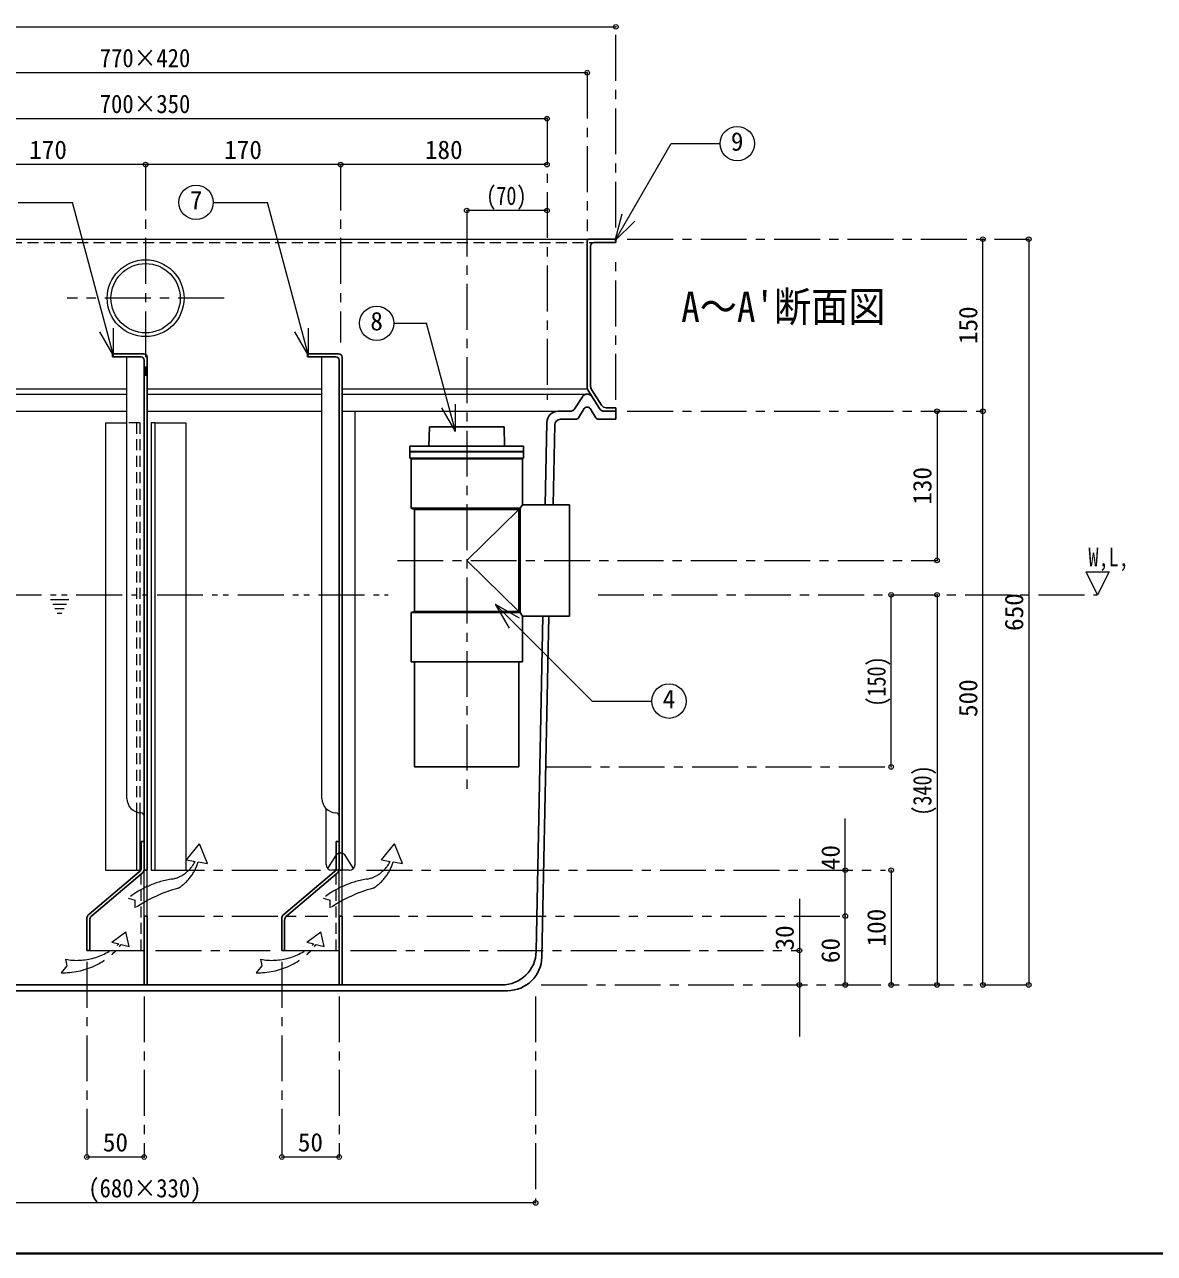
# Model space of a CAD drawing. Units: millimetres at full size, sheet at 1:8. Extents: x -1653 to 1587, y -1063 to 1185.
# Drawn here: x -1043 to -58, y -1063 to 8 of the extents above; entities that cross this region are included whole.
import ezdxf
from ezdxf.enums import TextEntityAlignment as Align

# ---------------------------------------------------------------- set-up
doc = ezdxf.new("R2010")
doc.units = ezdxf.units.MM
doc.header["$LTSCALE"] = 8
doc.header["$PDMODE"] = 32
doc.header["$PDSIZE"] = 4
for name, pattern in [('CHAIN1', [8, 5, -1, 1, -1]), ('DASHED1', [1.8, 1.2, -0.6]), ('DOUBLE_CHAIN1', [8.8, 5, -1, 0.6, -0.6, 0.6, -1])]:
    doc.linetypes.add(name, pattern=pattern)
doc.layers.add('0-0_ﾚｲﾔ1', color=4, linetype='Continuous', lineweight=9)
doc.styles.add('ＭＳ ゴシック', font='')
doc.styles.get('ＭＳ ゴシック').set_extended_font_data('MS Gothic')

msp = doc.modelspace()

# ---------------------------------------------------------------- linework, layer by layer
at = {"layer": '0-0_ﾚｲﾔ1'}
for p, q in [((-1347.576, 6.018), (-527.576, 6.018)), ((-552.576, -33.982), (-1322.576, -33.982)), ((-1287.576, -73.982), (-587.576, -73.982)), ((-937.576, -113.982), (-1107.576, -113.982)), ((-767.576, -113.982), (-937.576, -113.982)), ((-587.576, -113.982), (-767.576, -113.982)), ((-587.576, -153.982), (-657.576, -153.982)), ((-1324.076, -178.982), (-551.076, -178.982)), ((-207.576, -328.982), (-207.576, -178.982)), ((-167.576, -178.982), (-167.576, -828.982)), ((-1106.326, -309.576), (-953.826, -309.576)), ((-936.326, -309.576), (-783.826, -309.576)), ((-766.326, -309.576), (-552.379, -309.576)), ((-1106.326, -313.982), (-953.826, -313.982)), ((-936.326, -313.982), (-783.826, -313.982)), ((-766.326, -313.982), (-552.576, -313.982)), ((-1106.326, -328.982), (-953.826, -328.982)), ((-936.326, -328.982), (-783.826, -328.982)), ((-766.326, -328.982), (-577.774, -328.982)), ((-754.988, -723.982), (-754.988, -328.982)), ((-247.576, -328.982), (-247.576, -458.982)), ((-207.576, -828.982), (-207.576, -328.982)), ((-972.576, -338.982), (-972.576, -728.982)), ((-972.576, -338.982), (-953.826, -338.982)), ((-929.576, -338.982), (-902.576, -338.982)), ((-902.576, -338.982), (-902.576, -728.982)), ((-287.576, -638.982), (-287.576, -488.982)), ((-247.576, -488.982), (-247.576, -828.982)), ((-780.165, -723.982), (-780.165, -675.321)), ((-327.576, -768.982), (-327.576, -683.982)), ((-778.7, -727.517), (-771.834, -716.361)), ((-756.452, -727.517), (-763.318, -716.361)), ((-972.576, -728.982), (-945.576, -728.982)), ((-929.576, -728.982), (-902.576, -728.982)), ((-771.9, -728.982), (-775.165, -728.982)), ((-759.988, -728.982), (-766.326, -728.982)), ((-287.576, -728.982), (-287.576, -828.982)), ((-367.576, -753.982), (-367.576, -873.982)), ((-327.576, -828.982), (-327.576, -768.982)), ((-938.826, -978.982), (-988.826, -978.982)), ((-768.826, -978.982), (-818.826, -978.982)), ((-597.576, -1018.982), (-1277.576, -1018.982))]:
    msp.add_line(p, q, dxfattribs=at)
at = {"layer": '0-0_ﾚｲﾔ1', "linetype": 'CHAIN1'}
for p, q in [((-527.576, -168.982), (-527.576, 6.018)), ((-552.576, -33.982), (-552.576, -171.982)), ((-587.576, -73.982), (-587.576, -318.982)), ((-937.576, -113.982), (-937.576, -298.982)), ((-767.576, -113.982), (-767.576, -268.982)), ((-657.576, -153.982), (-657.576, -658.982)), ((-517.576, -178.982), (-167.576, -178.982)), ((-527.576, -318.982), (-527.576, -191.982)), ((-869.076, -230.482), (-1006.076, -230.482)), ((-517.576, -328.982), (-207.576, -328.982)), ((-718.076, -458.982), (-247.576, -458.982)), ((-543.076, -488.982), (-107.576, -488.982)), ((-589.076, -638.982), (-287.576, -638.982)), ((-926.326, -728.982), (-785.165, -728.982)), ((-744.988, -728.982), (-292.576, -728.982)), ((-926.326, -768.982), (-778.826, -768.982)), ((-756.326, -768.982), (-327.576, -768.982)), ((-928.826, -798.982), (-828.826, -798.982)), ((-758.826, -798.982), (-367.576, -798.982)), ((-988.826, -808.982), (-988.826, -978.982)), ((-818.826, -808.982), (-818.826, -978.982)), ((-592.576, -828.982), (-167.576, -828.982)), ((-938.826, -838.982), (-938.826, -978.982)), ((-768.826, -838.982), (-768.826, -978.982)), ((-597.576, -838.982), (-597.576, -1018.982))]:
    msp.add_line(p, q, dxfattribs=at)
at = {"layer": '0-0_ﾚｲﾔ1', "color": 7, "lineweight": 18}
for p, q in [((-528.145, -180.249), (-479.35, -95.735)), ((-479.35, -95.735), (-436.776, -95.735)), ((-1048.527, -146.944), (-1001.32, -146.944)), ((-965.525, -280.532), (-1001.32, -146.944)), ((-878.527, -146.944), (-831.32, -146.944)), ((-795.525, -280.532), (-831.32, -146.944)), ((-528.145, -180.249), (-521.933, -157.067)), ((-528.145, -180.249), (-511.174, -163.278)), ((-965.525, -280.532), (-965.525, -256.532)), ((-795.525, -280.532), (-795.525, -256.532)), ((-721.137, -252.332), (-692.662, -252.332)), ((-667.38, -346.688), (-692.662, -252.332)), ((-965.525, -280.532), (-977.525, -259.747)), ((-795.525, -280.532), (-807.525, -259.747)), ((-953.826, -666.482), (-953.826, -281.482)), ((-783.826, -666.482), (-783.826, -281.482)), ((-667.38, -346.688), (-679.38, -325.903)), ((-667.38, -346.688), (-667.38, -322.688)), ((-932.576, -338.982), (-932.576, -728.982)), ((-929.576, -338.982), (-932.576, -338.982)), ((-929.576, -338.982), (-929.576, -728.982)), ((-632.674, -497.15), (-611.889, -509.15)), ((-632.674, -497.15), (-620.674, -517.934)), ((-945.576, -678.237), (-945.576, -728.982)), ((-942.576, -678.919), (-942.576, -728.982)), ((-945.576, -728.982), (-942.576, -728.982)), ((-938.826, -768.982), (-938.826, -728.982)), ((-936.326, -768.982), (-936.326, -728.982)), ((-932.576, -728.982), (-929.576, -728.982)), ((-768.826, -768.982), (-768.826, -728.982)), ((-766.326, -768.982), (-766.326, -728.982)), ((-986.326, -798.982), (-938.826, -798.982)), ((-816.326, -798.982), (-768.826, -798.982))]:
    msp.add_line(p, q, dxfattribs=at)
at = {"layer": '0-0_ﾚｲﾔ1', "linetype": 'DASHED1'}
for p, q in [((-1328.576, -181.982), (-546.576, -181.982)), ((-942.576, -338.982), (-953.826, -338.982)), ((-945.576, -338.982), (-945.576, -678.237)), ((-942.576, -338.982), (-942.576, -678.919)), ((-941.326, -798.982), (-941.326, -726.656)), ((-771.326, -798.982), (-771.326, -726.656)), ((-768.826, -728.982), (-771.9, -728.982))]:
    msp.add_line(p, q, dxfattribs=at)
at = {"layer": '0-0_ﾚｲﾔ1', "color": 5, "lineweight": 25}
for p, q in [((-552.576, -308.184), (-552.576, -180.482)), ((-551.076, -178.982), (-527.576, -178.982)), ((-546.576, -181.982), (-527.576, -181.982)), ((-527.576, -178.982), (-527.576, -181.982)), ((-549.576, -307.314), (-549.576, -184.982)), ((-966.326, -281.482), (-966.326, -278.982)), ((-939.326, -278.982), (-966.326, -278.982)), ((-941.826, -281.482), (-966.326, -281.482)), ((-938.826, -728.982), (-938.826, -284.482)), ((-936.326, -281.982), (-936.326, -728.982)), ((-796.326, -281.482), (-796.326, -278.982)), ((-769.326, -278.982), (-796.326, -278.982)), ((-771.826, -281.482), (-796.326, -281.482)), ((-768.826, -728.982), (-768.826, -284.482)), ((-766.326, -281.982), (-766.326, -728.982)), ((-548.801, -309.988), (-540.149, -323.656)), ((-556.801, -316.308), (-563.352, -326.656)), ((-551.801, -310.858), (-541.801, -326.656)), ((-567.576, -328.982), (-577.774, -328.982)), ((-555.111, -326.726), (-560.087, -334.586)), ((-550.041, -326.726), (-545.066, -334.586)), ((-537.576, -328.982), (-527.576, -328.982)), ((-535.925, -325.982), (-527.576, -325.982)), ((-527.576, -325.982), (-527.576, -335.982)), ((-690.576, -359.482), (-690.076, -342.482)), ((-625.076, -342.482), (-690.076, -342.482)), ((-624.576, -359.482), (-625.076, -342.482)), ((-589.206, -410.482), (-587.772, -338.782)), ((-580.813, -340.882), (-582.205, -410.482)), ((-562.622, -335.982), (-575.814, -335.982)), ((-542.531, -335.982), (-527.576, -335.982)), ((-707.076, -359.482), (-707.076, -363.982)), ((-608.076, -359.482), (-707.076, -359.482)), ((-707.076, -363.982), (-608.076, -363.982)), ((-608.076, -359.482), (-608.076, -363.982)), ((-707.076, -369.982), (-608.076, -369.982)), ((-706.076, -370.482), (-609.076, -370.482)), ((-706.076, -413.482), (-706.076, -370.482)), ((-609.076, -370.482), (-609.076, -410.482)), ((-608.076, -369.982), (-608.076, -364.482)), ((-706.076, -413.482), (-611.076, -413.482)), ((-703.076, -414.482), (-706.076, -413.482)), ((-703.076, -414.482), (-612.076, -414.482)), ((-703.076, -414.482), (-703.076, -503.482)), ((-612.076, -414.482), (-611.076, -413.482)), ((-612.076, -414.482), (-612.076, -503.482)), ((-609.076, -410.482), (-611.076, -413.482)), ((-611.076, -413.482), (-611.076, -504.482)), ((-568.076, -410.482), (-609.076, -410.482)), ((-568.076, -410.482), (-568.076, -507.482)), ((-703.076, -503.482), (-706.076, -504.482)), ((-706.076, -504.482), (-611.076, -504.482)), ((-706.076, -504.482), (-706.076, -547.482)), ((-703.076, -503.482), (-612.076, -503.482)), ((-612.076, -503.482), (-611.076, -504.482)), ((-609.076, -507.482), (-611.076, -504.482)), ((-609.076, -507.482), (-609.076, -547.482)), ((-568.076, -507.482), (-609.076, -507.482)), ((-596.988, -799.582), (-591.146, -507.482)), ((-592.087, -804.582), (-586.145, -507.482)), ((-706.076, -547.482), (-609.076, -547.482)), ((-612.076, -547.482), (-612.076, -638.982)), ((-941.326, -703.982), (-938.826, -703.982)), ((-941.326, -726.656), (-941.326, -703.982)), ((-771.326, -703.982), (-768.826, -703.982)), ((-771.326, -726.656), (-771.326, -703.982)), ((-943.106, -730.48), (-987.047, -767.483)), ((-940.606, -731.643), (-984.547, -768.647)), ((-936.326, -728.982), (-938.826, -728.982)), ((-773.106, -730.48), (-817.047, -767.483)), ((-770.606, -731.643), (-814.547, -768.647)), ((-766.326, -728.982), (-768.826, -728.982)), ((-938.826, -768.982), (-936.326, -768.982)), ((-938.826, -828.982), (-938.826, -768.982)), ((-936.326, -768.982), (-936.326, -828.982)), ((-768.826, -768.982), (-766.326, -768.982)), ((-768.826, -828.982), (-768.826, -768.982)), ((-766.326, -768.982), (-766.326, -828.982)), ((-988.826, -771.308), (-988.826, -798.982)), ((-986.326, -772.471), (-986.326, -798.982)), ((-818.826, -771.308), (-818.826, -798.982)), ((-816.326, -772.471), (-816.326, -798.982)), ((-988.826, -798.982), (-986.326, -798.982)), ((-818.826, -798.982), (-816.326, -798.982)), ((-1253.071, -833.982), (-622.081, -833.982)), ((-1248.17, -828.982), (-626.982, -828.982))]:
    msp.add_line(p, q, dxfattribs=at)
at = {"layer": '0-0_ﾚｲﾔ1', "linetype": 'DOUBLE_CHAIN1'}
for p, q in [((-1279.575, -488.982), (-726.076, -488.982)), ((-1020.576, -492.982), (-1004.576, -492.982)), ((-1018.576, -496.982), (-1006.576, -496.982)), ((-1016.576, -500.982), (-1008.576, -500.982)), ((-1014.576, -504.982), (-1010.576, -504.982)), ((-902.001, -720.016), (-890.531, -705.898)), ((-883.596, -723.09), (-890.531, -705.898)), ((-732.001, -720.016), (-720.531, -705.898)), ((-713.596, -723.09), (-720.531, -705.898)), ((-902.001, -720.016), (-894.318, -721.299)), ((-891.794, -721.721), (-883.596, -723.09)), ((-732.001, -720.016), (-724.318, -721.299)), ((-721.794, -721.721), (-713.596, -723.09)), ((-952.815, -753.389), (-946.706, -755.014)), ((-946.678, -761.913), (-946.706, -755.014)), ((-782.815, -753.389), (-776.706, -755.014)), ((-776.678, -761.913), (-776.706, -755.014)), ((-967.012, -791.74), (-954.674, -782.839)), ((-967.012, -791.74), (-960.884, -793.243)), ((-951.927, -795.44), (-954.674, -782.839)), ((-797.012, -791.74), (-784.674, -782.839)), ((-797.012, -791.74), (-790.884, -793.243)), ((-781.927, -795.44), (-784.674, -782.839)), ((-958.741, -793.769), (-951.927, -795.44)), ((-788.741, -793.769), (-781.927, -795.44)), ((-1006.231, -812.403), (-1011.28, -818.305)), ((-1007.336, -806.665), (-1006.231, -812.403)), ((-836.231, -812.403), (-841.28, -818.305)), ((-837.336, -806.665), (-836.231, -812.403))]:
    msp.add_line(p, q, dxfattribs=at)
at = {"layer": '0-0_ﾚｲﾔ1', "color": 1, "lineweight": 40}
msp.add_line((1587.424, -1062.982), (-1652.576, -1062.982), dxfattribs=at)
at = {"layer": '0-0_ﾚｲﾔ1', "color": 5, "lineweight": 25}
for points in [[(-707.076, -369.982), (-707.076, -364.482), (-608.076, -364.482)], [(-703.076, -547.482), (-703.076, -638.982), (-612.076, -638.982)]]:
    msp.add_lwpolyline(points, dxfattribs=at)
at = {"layer": '0-0_ﾚｲﾔ1'}
msp.add_lwpolyline([(-612.076, -414.482), (-657.576, -458.982), (-612.076, -503.482)], dxfattribs=at)
at = {"layer": '0-0_ﾚｲﾔ1', "color": 7, "lineweight": 18}
msp.add_lwpolyline([(-107.576, -488.982), (-117.576, -468.982), (-97.576, -468.982)], close=True, dxfattribs=at)
msp.add_lwpolyline([(-632.674, -497.15), (-548.192, -581.631), (-496.242, -581.631)], dxfattribs=at)
for centre in [(-421.776, -95.735), (-893.527, -146.944), (-736.137, -252.332), (-481.242, -581.631)]:
    msp.add_circle(centre, 15, dxfattribs=at)
at = {"layer": '0-0_ﾚｲﾔ1'}
for radius in [33.5, 30.175]:
    msp.add_circle((-937.576, -230.482), radius, dxfattribs=at)
at = {"layer": '0-0_ﾚｲﾔ1', "color": 5, "lineweight": 25}
for centre, radius, start, end in [((-551.076, -180.482), 1.5, 90, 180), ((-546.576, -184.982), 3, 90, 180), ((-941.826, -284.482), 3, 0, 90), ((-939.326, -281.982), 3, 0, 90), ((-771.826, -284.482), 3, 0, 90), ((-769.326, -281.982), 3, 0, 90), ((-547.576, -308.184), 5, 180, 212.33353), ((-544.576, -307.314), 5, 180, 212.33353), ((-552.576, -318.982), 5, 32.33353, 147.66647), ((-577.774, -338.982), 10, 90, 178.85424), ((-567.576, -323.982), 5, 270, 327.66647), ((-552.576, -328.33), 3, 32.33353, 147.66647), ((-537.576, -323.982), 5, 212.33353, 270), ((-535.925, -320.982), 5, 212.33353, 270), ((-575.814, -340.982), 5, 90, 178.85424), ((-562.622, -332.982), 3, 270, 327.66647), ((-542.531, -332.982), 3, 212.33353, 270), ((-946.326, -726.656), 5, 310.10091, 0), ((-943.826, -727.819), 5, 310.10091, 0), ((-776.326, -726.656), 5, 310.10091, 0), ((-773.826, -727.819), 5, 310.10091, 0), ((-983.826, -771.308), 5, 130.10091, 180), ((-981.326, -772.471), 5, 130.10091, 180), ((-813.826, -771.308), 5, 130.10091, 180), ((-811.326, -772.471), 5, 130.10091, 180), ((-626.982, -798.982), 30, 270, 358.85424), ((-622.081, -803.982), 30, 270, 358.85424)]:
    msp.add_arc(centre, radius, start, end, dxfattribs=at)
at = {"layer": '0-0_ﾚｲﾔ1', "color": 7, "lineweight": 18}
for centre, radius, start, end in [((-941.326, -666.482), 12.5, 180, 268.15143), ((-771.326, -666.482), 12.5, 180, 268.15143), ((-941.826, -681.974), 3, 0, 88.15143), ((-771.826, -681.974), 3, 0, 88.15143)]:
    msp.add_arc(centre, radius, start, end, dxfattribs=at)
at = {"layer": '0-0_ﾚｲﾔ1'}
for centre, start, end in [((-767.576, -718.982), 138.59038, 148.38993), ((-767.576, -718.982), 31.61007, 75.52249), ((-775.165, -723.982), 180, 270), ((-759.988, -723.982), 270, 0)]:
    msp.add_arc(centre, 5, start, end, dxfattribs=at)
at = {"layer": '0-0_ﾚｲﾔ1', "linetype": 'DASHED1'}
msp.add_arc((-767.576, -718.982), 5, 75.52249, 138.59038, dxfattribs=at)
at = {"layer": '0-0_ﾚｲﾔ1', "linetype": 'DOUBLE_CHAIN1'}
for centre, radius, start, end in [((-920.137, -708.498), 28.818, 282.13657, 333.62764), ((-929.291, -711.327), 38.911, 300.93246, 344.50783), ((-750.137, -708.498), 28.818, 282.13657, 333.62764), ((-759.291, -711.327), 38.911, 300.93246, 344.50783), ((-901.667, -818.669), 82.931, 98.60685, 128.07888), ((-731.667, -818.669), 82.931, 98.60685, 128.07888), ((-875.873, -866.524), 126.32, 105.33993, 124.09168), ((-705.873, -866.524), 126.32, 105.33993, 124.09168), ((-1009.211, -754.219), 64.119, 268.15037, 321.91669), ((-997.577, -753.345), 54.206, 259.62862, 312.60408), ((-839.211, -754.219), 64.119, 268.15037, 321.91669), ((-827.577, -753.345), 54.206, 259.62862, 312.60408)]:
    msp.add_arc(centre, radius, start, end, dxfattribs=at)
at = {"layer": '0-0_ﾚｲﾔ1', "color": 1}
for p in [(-527.576, 6.018), (-552.576, -33.982), (-587.576, -73.982), (-937.576, -113.982), (-767.576, -113.982), (-587.576, -113.982), (-657.576, -153.982), (-587.576, -153.982), (-207.576, -178.982), (-167.576, -178.982), (-247.576, -328.982), (-207.576, -328.982), (-247.576, -458.982), (-287.576, -488.982), (-247.576, -488.982), (-287.576, -638.982), (-327.576, -728.982), (-287.576, -728.982), (-327.576, -768.982), (-367.576, -798.982), (-367.576, -828.982), (-327.576, -828.982), (-287.576, -828.982), (-247.576, -828.982), (-207.576, -828.982), (-167.576, -828.982), (-988.826, -978.982), (-938.826, -978.982), (-818.826, -978.982), (-768.826, -978.982), (-597.576, -1018.982)]:
    msp.add_point(p, dxfattribs=at)

# ---------------------------------------------------------------- texts
at = {"layer": '0-0_ﾚｲﾔ1', "color": 7, "style": 'ＭＳ ゴシック'}
for s, height, width, p in [('770×420', 16.13, 0.9, (-977.576, -33.982)), ('700×350', 16.13, 0.9, (-977.576, -73.982)), ('(70)', 16.13, 0.8, (-640.576, -153.982)), ("A～A'断面図", 26.39, 0.9, (-470.576, -258.982)), ('W,L,', 16.13, 0.8, (-115.576, -468.982)), ('(680×330)', 16.13, 0.9, (-987.576, -1018.982))]:
    msp.add_text(s, height=height, dxfattribs=dict(at, width=width)).set_placement(p, align=Align.BOTTOM_LEFT)
for s, p in [('170', (-1039.076, -113.982)), ('170', (-869.076, -113.982)), ('180', (-694.076, -113.982)), ('9', (-427.276, -106.735)), ('7', (-899.027, -157.944)), ('8', (-741.637, -263.332)), ('4', (-486.742, -592.631)), ('50', (-974.826, -978.982)), ('50', (-804.826, -978.982))]:
    msp.add_text(s, height=16.13, dxfattribs=at).set_placement(p, align=Align.BOTTOM_LEFT)
for s, p in [('150', (-207.576, -270.482)), ('130', (-247.576, -410.482)), ('650', (-167.576, -520.482)), ('500', (-207.576, -595.482)), ('40', (-327.576, -728.982)), ('100', (-287.576, -795.482)), ('30', (-367.576, -798.982)), ('60', (-327.576, -809.982))]:
    msp.add_text(s, height=16.13, rotation=90, dxfattribs=at).set_placement(p, align=Align.BOTTOM_LEFT)
at = {"layer": '0-0_ﾚｲﾔ1', "color": 7, "style": 'ＭＳ ゴシック', "width": 0.8}
for s, p in [('(150)', (-287.576, -586.482)), ('(340)', (-247.576, -681.482))]:
    msp.add_text(s, height=16.13, rotation=90, dxfattribs=at).set_placement(p, align=Align.BOTTOM_LEFT)

doc.saveas('drawing.dxf')
